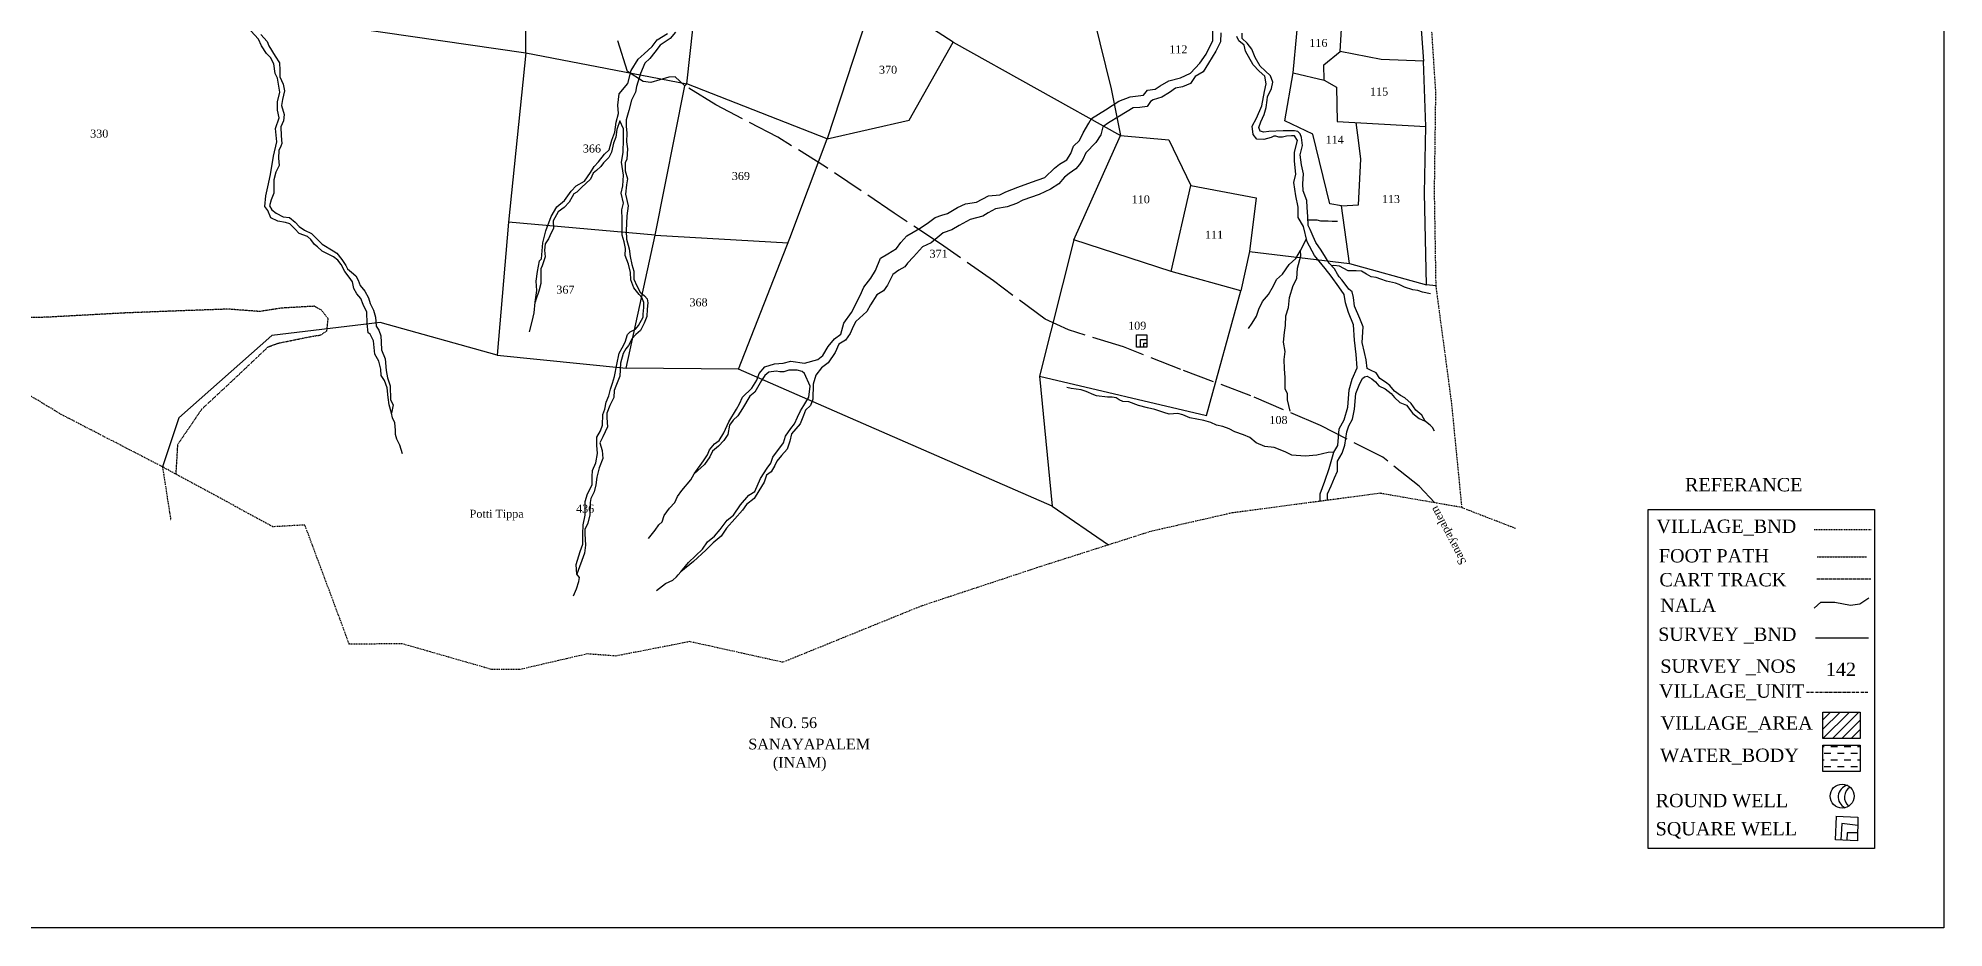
# Model space of a CAD drawing. Header units: millimetres. Extents: x 497 to 2247, y -457 to 1031.
# Drawn here: x 1532 to 2247, y -457 to -123 of the extents above; entities that cross this region are included whole.
import ezdxf

# ---------------------------------------------------------------- set-up
doc = ezdxf.new("R2010")
doc.units = ezdxf.units.MM
doc.header["$MEASUREMENT"] = 0
for name, pattern in [('ACAD_ISO02W100', [15, 12, -3]), ('ACAD_ISO07W100', [3, 0, -3]), ('ACAD_ISO11W100', [33, 12, -3, 12, -3, 0, -3]), ('BORDER', [1.75, 0.5, -0.25, 0.5, -0.25, 0, -0.25])]:
    doc.linetypes.add(name, pattern=pattern)
for name, color, linetype in [('CARTTRACK', 30, 'ACAD_ISO02W100'), ('NALA', 4, 'Continuous'), ('ROUND WELL', 5, 'Continuous'), ('SQUAREWELL', 5, 'Continuous'), ('SURVEY_BND', 7, 'Continuous'), ('SURVEY_NO', 7, 'Continuous'), ('TEXT', 7, 'Continuous'), ('VILLAGE_AREA', 1, 'Continuous'), ('WATER_BODY', 4, 'Continuous')]:
    doc.layers.add(name, color=color, linetype=linetype)
for name, color, linetype, lineweight in [('FOOTPATH', 150, 'ACAD_ISO07W100', 30), ('VILL_BOUNDARY', 6, 'BORDER', 30), ('VILL_UNIT_AREA', 3, 'ACAD_ISO11W100', 25)]:
    doc.layers.add(name, color=color, linetype=linetype, lineweight=lineweight)
doc.styles.get("Standard").update_dxf_attribs({"font": 'TIMES.TTF'})

msp = doc.modelspace()

# ---------------------------------------------------------------- hatches: boundary and pattern name
at = {"layer": 'VILLAGE_AREA'}
h = msp.add_hatch(dxfattribs=at)
h.set_pattern_fill('ANSI31', color=256, scale=20, angle=180, style=0)
h.set_pattern_definition([(225, (842.1178, -1342.3159), (1.767767, -1.767767), [])])
h.paths.add_polyline_path([(2201.55, -375.94), (2201.55, -385.88), (2215.58, -385.88), (2215.58, -375.94)])
at = {"layer": 'WATER_BODY'}
h = msp.add_hatch(dxfattribs=at)
h.set_pattern_fill('DASH', color=256, scale=20, angle=180, style=0)
h.set_pattern_definition([(180, (842.1178, -1333.9265), (-2.5, -2.5), [2.5, -2.5])])
h.paths.add_polyline_path([(2201.55, -388.35), (2201.55, -398.29), (2215.58, -398.29), (2215.58, -388.35)])

# ---------------------------------------------------------------- linework, layer by layer
for points in [[(496.74, 1031.15), (2246.96, 1031.15), (2246.96, -456.9), (496.74, -456.9)], [(2136.05, -299.92), (2220.93, -299.92), (2220.93, -427.14), (2136.05, -427.14)]]:
    msp.add_lwpolyline(points, close=True)
at = {"layer": 'CARTTRACK'}
msp.add_lwpolyline([(2056.03, -297.43), (2050.17, -291.19), (2036.53, -280.36), (2013.17, -268.41), (1987.13, -257.36), (1960.84, -247.38), (1939.33, -238.99), (1918.69, -232.53), (1909.93, -228.6), (1890.57, -214.15), (1870.75, -200.33), (1853.37, -188.83), (1827.66, -171.41), (1809.78, -160.31), (1786.52, -148.2), (1774.89, -141), (1771.2, -137.65), (1768.91, -137.81), (1762.18, -139.79), (1759.3, -139.4), (1753.31, -135.6), (1749.37, -122.84)], dxfattribs=at)
at = {"layer": 'CARTTRACK', "ltscale": 0.1}
msp.add_lwpolyline([(2199.37, -326), (2219.56, -326)], dxfattribs=at)
at = {"layer": 'FOOTPATH', "ltscale": 0.002}
msp.add_lwpolyline([(1584.1, -286.72), (1584.77, -275.54), (1593.82, -262.24), (1605.32, -251.56), (1618.61, -238.95), (1622.35, -237.58), (1635.43, -234.92), (1638.19, -234.53), (1640.65, -232.96), (1641.14, -228.34), (1638.78, -225.29), (1635.93, -223.72), (1623.63, -224.41), (1615.46, -225.69), (1603.56, -224.8), (1581.62, -225.59), (1564.34, -226.27), (1535.71, -227.84), (1503.45, -228.53), (1485.34, -229.51), (1479.82, -230.35)], dxfattribs=at)
at = {"layer": 'FOOTPATH', "ltscale": 0.01}
msp.add_lwpolyline([(2199.42, -317.75), (2217.98, -317.75)], dxfattribs=at)
at = {"layer": 'NALA'}
for points in [[(1664.83, -263.78), (1664.05, -260.75), (1663.62, -257.92), (1663.2, -254.37), (1662.23, -251.54), (1661.06, -249.72), (1660.87, -247.32), (1660.13, -244.3), (1658.66, -241.63), (1658.19, -236.67), (1656.83, -234.19), (1656.17, -233.73), (1655.75, -230.24), (1655.67, -225.98), (1654.27, -223.12), (1653.42, -220.76), (1651.9, -219.02), (1650.78, -217), (1650.24, -214.56), (1649.03, -212.78), (1647.41, -210.69), (1646, -208.06), (1644.8, -206.47), (1643.13, -205.2), (1638.94, -203.1), (1637.12, -201.4), (1635.99, -200.55), (1634.68, -198.69), (1633.4, -197.56), (1630.24, -196.43), (1628.61, -194.72), (1626.78, -192.86), (1625.15, -192.24), (1622.32, -191.86), (1619.61, -190.58), (1618.48, -187.86), (1617.39, -186.3), (1617.74, -182.31), (1618.48, -178.92), (1619.45, -174.27), (1620.58, -167.43), (1621.9, -162.04), (1621.43, -157.05), (1622.71, -152.99), (1622.09, -150.16), (1622.09, -146.98), (1622.99, -143.36), (1622.13, -138.17), (1621.2, -136.43), (1620.74, -132.75), (1619.53, -130.36), (1618.02, -128.97), (1616.11, -126.02), (1614.95, -123.52), (1612.19, -120.46)], [(1771.34, -120.89), (1769.35, -123.33), (1765.62, -125.76), (1763.61, -128.47), (1761.77, -130.73), (1759.86, -132.53), (1758.27, -136.41), (1756.75, -141.29), (1756.34, -143.37), (1754.82, -146.43), (1753.88, -150.31), (1752.91, -153.85), (1752.91, -156.2), (1753.09, -158.73), (1752.94, -162.09), (1753.41, -164.7), (1753.09, -168.51), (1752.47, -169.94), (1752.44, -172.96), (1753.38, -175.96), (1752.99, -178.12), (1752.6, -181.72), (1753.59, -186), (1753.14, -189.86), (1752.91, -195.38), (1752.96, -198.56), (1754.01, -202.18), (1754.43, -205.1), (1754.95, -208.1), (1755.73, -210.5), (1755.76, -213.52), (1756.86, -216), (1758.11, -218.45), (1759.78, -219.86), (1760.75, -220.91), (1760.96, -222.45), (1760.73, -224.8), (1760.57, -227.51), (1759.66, -230.09), (1758.25, -232.85), (1756.44, -234.28), (1755.06, -235.8), (1753.7, -238.4), (1752.71, -239.7), (1751.79, -241.47), (1750.75, -245.07), (1750.54, -249.94), (1748.95, -253.72), (1748.42, -255.32), (1748.29, -257.97), (1746.8, -261), (1745.65, -263.87), (1745.65, -265.59), (1745.86, -268.99), (1744.09, -272.7), (1743.04, -274.97), (1743.82, -277.86), (1744.06, -280.81), (1742.73, -284.33), (1741.89, -287.85), (1741.55, -290.72), (1740.92, -293.33), (1739.64, -295.88), (1739.35, -297.34), (1739.25, -301.9), (1738.44, -305.03), (1737.37, -307.45), (1737.39, -309.07), (1737.6, -313.31), (1737.24, -316.37), (1734.36, -324.18), (1734.07, -320.61), (1735.61, -315.75), (1736.63, -312.99), (1736.63, -309.24), (1736.74, -305.71), (1737.52, -302.04), (1737.47, -300.22), (1737.47, -296.91), (1738.43, -294.06), (1740.16, -290.7), (1740.16, -287.57), (1740.21, -285.28), (1741.52, -282.49), (1742.15, -278.95), (1741.86, -275.82), (1741.86, -272.87), (1743.19, -270.48), (1743.95, -268.26), (1744.18, -264.3), (1744.81, -262.26), (1745.31, -259.74), (1746.33, -257.34), (1746.95, -254.86), (1747.79, -252.59), (1748.52, -250.07), (1749.31, -245.61), (1750.27, -241.28), (1751.35, -239.33), (1752.55, -237.14), (1753.31, -234.37), (1754.4, -233.36), (1756.41, -232.34), (1757.46, -230.98), (1759.21, -227.86), (1759.29, -226.74), (1759.45, -224.13), (1759.45, -222.33), (1758.74, -220.4), (1757.8, -219.25), (1755.79, -216.75), (1754.56, -213.81), (1754.46, -211.02), (1753.78, -207.9), (1752.53, -204.66), (1752.66, -202.03), (1752.06, -199.5), (1751.38, -197), (1751.32, -191.01), (1751.3, -187.52), (1751.9, -185.08), (1751.01, -181.25), (1751.56, -178.53), (1751.81, -174.6), (1751.06, -169.63), (1751.77, -166.03), (1751.81, -161.07), (1751.9, -157.12), (1750.48, -154.12), (1749.35, -157.37), (1749.01, -160.25), (1748.1, -162.54), (1747.38, -165.95), (1746.42, -167.92), (1744.37, -169.96), (1743.41, -171.34), (1741.7, -172.84), (1740.53, -173.8), (1739.45, -176.05), (1736.09, -179.12), (1734.34, -180.91), (1733.25, -181.5), (1732.67, -182.62), (1731.46, -184.71), (1729.62, -186.71), (1727.32, -188.34), (1725.52, -191.62), (1725.6, -194.5), (1724.81, -196.17), (1723.77, -198.38), (1722.56, -200.3), (1722.26, -202.71), (1722.51, -205.13), (1721.42, -208.59), (1720.83, -209.67), (1720.83, -211.38), (1720.83, -215.18), (1720.12, -218.1), (1719, -221.35), (1718.79, -222.19), (1719.37, -217.81), (1719.12, -214.35), (1719.67, -210.67), (1720.33, -206.71), (1721.13, -205.89), (1721.59, -199.88), (1722.8, -195.42), (1724.73, -190.1), (1726.86, -186.47), (1729.7, -184.09), (1732.25, -180.52), (1734.09, -178.56), (1737.26, -176.77), (1739.47, -173.6), (1740.81, -171.35), (1742.49, -169.53), (1744.78, -166.61), (1746.54, -165.07), (1747.54, -161.44), (1748.63, -158.39), (1749.09, -154.61), (1750.01, -151.36), (1749.8, -148.27), (1750.26, -144.06), (1753.44, -140.2), (1754.69, -135.23), (1757.36, -131.02), (1759.66, -128.98), (1762.67, -126.28), (1764.47, -123.74), (1768.31, -121.44)], [(1975.81, -121.19), (1975.71, -124.48), (1973.98, -128.04), (1971.21, -132.59), (1969.26, -135.81), (1966.17, -137.53), (1964.44, -140.15), (1961.46, -141.45), (1958.89, -141.92), (1956.54, -143.49), (1953.76, -145.32), (1950.5, -146.35), (1949.5, -146.97), (1948.2, -148.75), (1945.53, -149.12), (1942.96, -149.27), (1937.83, -152.46), (1933.7, -154.97), (1931.65, -156.38), (1930.87, -159.47), (1928.99, -162.35), (1925.27, -166.16), (1924.04, -168.66), (1922.84, -170.54), (1921.43, -172.21), (1919.02, -173.94), (1917.24, -175.25), (1915.09, -177.75), (1911.95, -179.85), (1907.71, -181.78), (1901.64, -183.92), (1899.23, -185.23), (1895.67, -186.43), (1891.3, -187.15), (1888.58, -188.67), (1886.59, -189.97), (1881.88, -191.12), (1877.69, -193.37), (1874.97, -194.99), (1871.78, -196.19), (1867.17, -199.91), (1864.03, -201.48), (1860.58, -205.14), (1858.41, -207.6), (1857.36, -208.91), (1855.06, -210.22), (1852.91, -211.79), (1850.92, -215.84), (1849.3, -217.99), (1846.89, -219.4), (1844.48, -223.21), (1843.07, -225.67), (1839.04, -229.42), (1837.94, -231.35), (1836.84, -233.92), (1835.16, -236.43), (1832.6, -237.99), (1831.23, -241.09), (1828.56, -244.96), (1826.1, -246.84), (1823.96, -249.56), (1822.96, -252.96), (1822.9, -258.58), (1821.96, -260.99), (1820.13, -262.71), (1819.4, -264.75), (1818.14, -267.78), (1814.89, -271.63), (1814.21, -274.3), (1813.21, -277.33), (1811.07, -279.74), (1809.34, -281.78), (1808.56, -283.5), (1807.3, -285.8), (1805.52, -287.11), (1804.67, -289.65), (1802.63, -293), (1800.85, -295.82), (1798.02, -298.02), (1796.45, -300.21), (1793.57, -303.45), (1790.43, -306.93), (1788.54, -309.96), (1785.45, -312.47), (1782.78, -315.24), (1778.12, -319.5), (1773.41, -323.36), (1776.28, -319.81), (1781.52, -314.89), (1783.4, -312.07), (1786.02, -309.93), (1788.06, -307.42), (1790.74, -303.93), (1793.1, -302.05), (1795.77, -298.23), (1798.91, -294.52), (1801.16, -293.19), (1803.2, -288.38), (1805.77, -284.41), (1807.08, -282.58), (1807.91, -280.28), (1811.9, -275.01), (1812.63, -272.5), (1814.62, -269.63), (1816.04, -267.8), (1817.08, -265.34), (1818.23, -262.99), (1819.44, -261), (1821.38, -257.78), (1821.8, -253.75), (1819.71, -249), (1818.92, -248.21), (1816.93, -247.64), (1815.31, -247.64), (1813.84, -247.64), (1811.96, -248.27), (1810.55, -248.27), (1809.08, -248.06), (1806.31, -248.47), (1804.89, -249.73), (1803.58, -251.51), (1801.12, -255.95), (1799.29, -257.41), (1796.46, -262.1), (1794.78, -264.87), (1792.95, -266.43), (1791.64, -268.32), (1791.01, -271.77), (1789.44, -274.12), (1787.45, -276.21), (1785.23, -278.02), (1784.28, -280.17), (1782.19, -283.04), (1778.32, -286.6), (1781.82, -281.68), (1783.34, -279.44), (1784.08, -277.61), (1786.01, -275.31), (1787.79, -274.1), (1789.53, -271.19), (1791.31, -267.01), (1794.29, -262.31), (1795.34, -260.37), (1796.54, -257.81), (1799.95, -254.48), (1801.84, -251.45), (1802.78, -248.89), (1804.82, -246.43), (1808.48, -245.33), (1811.78, -245.07), (1814.66, -244.34), (1819.69, -245.02), (1824.79, -243.74), (1826.67, -242.22), (1828.66, -238.82), (1830.97, -235.9), (1833.32, -234.17), (1834.47, -230.09), (1837.4, -226.12), (1840.6, -219.72), (1842.01, -216.58), (1844.58, -213.23), (1846.31, -210.3), (1848.25, -205.62), (1850.97, -204.05), (1854.22, -202.06), (1855.89, -199.76), (1858.09, -197.3), (1862.86, -194.61), (1865.79, -192.62), (1868.72, -190.43), (1871.18, -189.59), (1873.33, -188.91), (1877.15, -186.66), (1880.14, -185.25), (1884.27, -184.68), (1888.74, -182.3), (1893.03, -181.89), (1895.18, -180.84), (1899.79, -179.06), (1904.81, -177.13), (1909.8, -175.38), (1913.51, -171.93), (1915.4, -170.47), (1918.13, -168.79), (1919.65, -166.38), (1920.54, -163.72), (1922.79, -161.52), (1924.25, -158.64), (1926.35, -155.04), (1927.4, -153.28), (1932.59, -150.04), (1937.66, -146.85), (1941.9, -145.18), (1946.88, -144.55), (1948.39, -142.72), (1951.22, -142.3), (1953.12, -141.09), (1956.31, -139.15), (1960.76, -138.06), (1964.47, -136.23), (1967.98, -132.57), (1970.39, -129.22), (1972.86, -124.02), (1972.86, -119.26)], [(2015.83, -296.51), (2015.9, -294.11), (2017.21, -291.07), (2018.52, -288.13), (2019.64, -285.59), (2019.55, -281.8), (2021.28, -278.86), (2022.4, -275.82), (2023.11, -270.8), (2023.85, -268.55), (2025.26, -266.08), (2026.01, -262.38), (2026.43, -256.5), (2028.02, -252.63), (2028.96, -250.86), (2029.66, -250.25), (2030.69, -249.92), (2032.51, -251), (2033.82, -252.12), (2035.04, -253.61), (2037.47, -254.64), (2039.67, -256.46), (2040.94, -257.91), (2042.99, -259.88), (2045.52, -260.86), (2047.83, -263.97), (2050.26, -265.84), (2052.46, -266.87), (2051.25, -264.53), (2048.91, -262.71), (2047.18, -260.18), (2044.88, -258.08), (2043.15, -257.19), (2040.95, -255.56), (2039.18, -253.5), (2037.6, -252.21), (2035.5, -250.87), (2034.09, -248.64), (2031.92, -247.65), (2030.77, -247.09), (2030.37, -243.84), (2029.75, -241.03), (2028.83, -237.29), (2029.19, -231.46), (2027.97, -228.35), (2025.93, -223.68), (2025.6, -220.45), (2025.07, -218.35), (2023.89, -217.29), (2022.48, -215.39), (2021.16, -213.78), (2020.24, -212.67), (2019.59, -211.71), (2018.47, -209.65), (2016.52, -207.53), (2015.04, -205.29), (2013.5, -202.67), (2011.49, -199.78), (2010.44, -197.56), (2009.36, -194.93), (2008.53, -193.39), (2008.5, -190.11), (2008.21, -186.71), (2008.04, -184.01), (2006.66, -180.4), (2006.53, -177.81), (2006.89, -174.04), (2006.04, -170.66), (2005.54, -166.92), (2006.46, -163.44), (2006.14, -160.39), (2005.61, -158.98), (2004.76, -158.19), (2003.47, -157.9), (2002.03, -157.9), (2000.58, -157.9), (1999.17, -157.9), (1993.89, -158.15), (1991.98, -158.38), (1990.64, -158.09), (1990.08, -156.64), (1990.8, -154.54), (1992.05, -151.78), (1992.84, -149.22), (1993.23, -146.43), (1993.36, -145.22), (1994.88, -142.07), (1995.31, -139.71), (1994.42, -137.25), (1992.51, -135.44), (1990.64, -133.67), (1988.67, -130.47), (1987.42, -127.25), (1985.68, -125.08), (1983.9, -123.34), (1983.87, -121.34)], [(1615.85, -121.76), (1618.32, -124.38), (1618.91, -125.97), (1621.26, -129.9), (1622.85, -132.43), (1622.95, -135.2), (1623.01, -137.61), (1624.26, -140.44), (1624.73, -142.93), (1624.07, -146.18), (1623.6, -148.36), (1624.6, -151.78), (1624.42, -154.12), (1623.38, -156.46), (1623.54, -159.77), (1623.82, -162.73), (1623.42, -163.69), (1622.63, -165.35), (1622.57, -168.19), (1622.76, -170.87), (1621.48, -173.48), (1620.7, -176.26), (1620.73, -178.69), (1620.76, -181.25), (1619.73, -183.83), (1619.1, -186.05), (1620.04, -187.58), (1621.63, -188.86), (1624.26, -190.2), (1626.63, -190.39), (1628.73, -192.13), (1630.22, -193.8), (1632.23, -195.22), (1634.9, -196.37), (1636.41, -197.97), (1638.85, -200.42), (1643.03, -202.91), (1644.32, -203.79), (1646.28, -206.19), (1647.8, -208.4), (1648.38, -209.65), (1649.89, -210.94), (1651.45, -212.27), (1652.43, -213.96), (1653.14, -215.87), (1654.83, -218), (1656.21, -220.58), (1656.92, -222.67), (1658.08, -225.23), (1658.92, -227.85), (1659.1, -231.14), (1660.17, -232.69), (1660.84, -234.83), (1661.01, -237.14), (1661.1, -240.11), (1662.48, -243.43), (1662.84, -247.87), (1663.42, -250.62), (1664.35, -253.56), (1664.52, -258.85), (1665.53, -260.68), (1664.83, -263.78)], [(2013.14, -296.86), (2013.15, -294.1), (2014.88, -289.39), (2016.45, -284.55), (2018.18, -278.49), (2019.75, -275.93), (2020.17, -269.7), (2022.11, -266.32), (2023.42, -261.56), (2024, -255.02), (2025.1, -251.02), (2026.93, -246.79), (2026.62, -241.77), (2025.94, -236.49), (2025.62, -230.65), (2023.74, -226.05), (2022.59, -222.44), (2022.12, -219.25), (2020.13, -216.38), (2017.19, -212.42), (2014.94, -209.54), (2011.01, -204.68), (2008.19, -199.56), (2006.88, -193.75), (2004.78, -190.43), (2004.78, -186.56), (2003.94, -182.27), (2003.26, -177.25), (2004, -174.18), (2003.47, -169.27), (2003.47, -165.92), (2004.57, -161.58), (2003.42, -159.81), (2002.37, -159.81), (2000.49, -159.96), (1999.02, -160.28), (1997.61, -160.28), (1996.46, -159.86), (1995.67, -159.86), (1994.68, -160.43), (1993.37, -160.8), (1991.96, -161.17), (1989.33, -161.03), (1987.96, -159.25), (1987.65, -156.11), (1989.22, -153.18), (1991.26, -148.58), (1992.16, -143.12), (1992.84, -140.24), (1992.31, -137.37), (1990.22, -135.48), (1987.97, -133.18), (1985.13, -128.05), (1984.55, -125.8), (1982.57, -124.18), (1981.83, -122.51)], [(2019.61, -191.95), (2018.6, -191.91), (2017.58, -191.91), (2016.15, -191.86), (2014.54, -191.86), (2013.37, -191.86), (2012.01, -191.4), (2010.69, -191.4), (2009.56, -191.4), (2008.51, -191.4)], [(2001.86, -263.08), (2000.86, -258.8), (2000.86, -256.6), (2000.02, -254.7), (2000.02, -250.46), (1999.76, -247.17), (1999.58, -243.64), (2000.02, -240.64), (1999.4, -237.24), (1999.71, -233.58), (2000.07, -230.99), (2000.24, -227.33), (2001.26, -224.16), (2001.61, -220.49), (2002.94, -215.92), (2004.4, -213.31), (2004.53, -209.48), (2005.81, -204.84), (2005.68, -202.86), (2007.92, -198.39)], [(1986.19, -232.01), (1987.65, -230.02), (1989.2, -227.42), (1990.03, -224.81), (1991.49, -221.9), (1993.75, -219.3), (1995.56, -216.05), (1996.67, -213.67), (1998.96, -211.64), (2001.44, -208.11), (2004, -205.86), (2005.68, -202.86)], [(2054.43, -219.08), (2051.47, -218.45), (2049.73, -217.78), (2047.88, -217.58), (2044.76, -216.52), (2042.7, -215.57), (2041.32, -215.06), (2037.97, -214.35), (2035.83, -213.56), (2034.14, -212.97), (2032.16, -212.65), (2030.5, -211.67), (2028.57, -210.6), (2026.63, -210.45), (2023.62, -210.43), (2020.38, -208.73), (2018.17, -208.42), (2017.5, -208.59)], [(1716.67, -233.27), (1717.57, -229.42), (1718.4, -226.18), (1718.79, -222.19)], [(2018.18, -278.49), (2016.15, -278.53), (2011.85, -279.62), (2007.45, -279.91), (2002.46, -279.57), (1999.94, -278.38), (1995.79, -276.65), (1992.38, -276.36), (1989.07, -274.98), (1986.72, -272.9), (1984.3, -271.92), (1981.04, -270.83), (1978.91, -269.69), (1976.59, -268.86), (1974.17, -268.26), (1972.14, -267.33), (1969.52, -266.54), (1964.16, -265.63), (1961.64, -264.39), (1959.66, -263.95), (1956.5, -264.24), (1954.52, -263.55), (1951.11, -262.47), (1948.3, -261.83), (1944.97, -260.92), (1941.41, -259.54), (1939.09, -259.39), (1937.7, -258.8), (1936.57, -258.11), (1935.13, -257.81), (1933.3, -257.81), (1929.25, -257.37), (1928.17, -256.97), (1925.4, -255.74), (1923.42, -255.1), (1919.67, -254.51), (1918.08, -254.16)], [(1669.06, -279.08), (1667.95, -275.85), (1666.94, -273.61), (1666.34, -271.78), (1666.38, -270.17), (1666.13, -267.5), (1665.28, -265.55), (1664.83, -263.78)], [(2055.9, -270.52), (2055.26, -269.14), (2054.52, -268.45), (2053.78, -267.9), (2052.46, -266.87)], [(1761.23, -310.89), (1763.75, -307.75), (1765.07, -305.73), (1766.43, -304.53), (1767.17, -302.26), (1769.11, -299.47), (1771.13, -297.34), (1772.1, -295.12), (1773.77, -292.8), (1777.16, -288.78), (1778.32, -286.6)], [(1733.08, -332.31), (1734.29, -329.68), (1735.06, -326.95), (1735.33, -325.47), (1734.36, -324.18)], [(1764.22, -330.35), (1767.68, -327.68), (1770.32, -326.43), (1771.72, -325.15), (1772.38, -324.42), (1773.41, -323.36)], [(2198.34, -336.95), (2200.83, -334.74), (2206.08, -334.74), (2206.08, -334.74), (2211.89, -335.84), (2211.89, -335.84), (2215.49, -335.29), (2218.81, -333.08)]]:
    msp.add_lwpolyline(points, dxfattribs=at)
at = {"layer": 'ROUND WELL'}
msp.add_circle((2208.81, -407.46), 4.5, dxfattribs=at)
for centre, start, end in [((2211.83, -407.77), 103.75534, 244.32659), ((2214.18, -407.86), 122.37722, 228.98063)]:
    msp.add_arc(centre, 4.5, start, end, dxfattribs=at)
at = {"layer": 'SQUAREWELL'}
for points in [[(1944.19, -234.41), (1948.13, -234.41), (1948.13, -239.03), (1944.19, -239.03)], [(1945.74, -236.21), (1948.13, -236.21), (1948.13, -239.03), (1945.74, -239.03)], [(1946.96, -237.6), (1948.13, -237.6), (1948.13, -239.03), (1946.96, -239.03)]]:
    msp.add_lwpolyline(points, close=True, dxfattribs=at)
for points in [[(2206.47, -415.04), (2214.68, -415.41), (2214.52, -424.3), (2206.27, -423.89), (2206.67, -415.05)], [(2214.63, -418.43), (2208.64, -417.69), (2208.33, -423.99)], [(2214.57, -421.24), (2210.72, -421.2), (2210.58, -424.11)]]:
    msp.add_lwpolyline(points, dxfattribs=at)
at = {"layer": 'SURVEY_BND'}
for points in [[(1468.74, 101.84), (1495.4, 94.95), (1545.83, 89.63), (1556.44, 86.96), (1555.19, 32.05), (1566.09, -18.77), (1598.95, -24.81), (1594.73, -54.27), (1581.66, -115.85), (1617.13, -118.8), (1651.21, -119.42), (1715.28, -128.7), (1708.76, -192.13), (1704.53, -242.03), (1660.69, -229.86), (1620.05, -234.74), (1585.14, -265.56), (1579, -283.95)], [(1845.2, -109.01), (1828.29, -160.91), (1775.59, -140.3), (1780.23, -98.01), (1781.77, -62.53), (1782.58, -44.51), (1791.11, -44.7)], [(1875.51, -124.63), (1862.42, -116.31), (1845.2, -109.01), (1859.59, -67.44), (1863.85, -55.95)], [(1917.79, -73.49), (1934.73, -142.16), (1938.27, -159.66), (1956.34, -161.32), (1964.63, -178.41), (1989.15, -183.08), (1986.6, -203.17), (2024.07, -207.72), (2021.07, -186.09), (2016.68, -185.25), (2010.4, -159.18), (1999.89, -154.19), (2003, -136.1), (2005.67, -106.47)], [(1715.28, -128.7), (1715.09, -93.61), (1768.94, -95.56), (1780.23, -98.01)], [(2049.78, -104.31), (2051.84, -131.75), (2035.93, -131.13), (2020.63, -128.21), (2021.19, -117.53), (2012.48, -114.17), (2011.01, -107.89)], [(1912.66, -298.76), (1835.03, -264.76), (1794.96, -247.27), (1814.26, -198.2), (1828.29, -160.91), (1859.04, -153.86), (1875.51, -124.63), (1938.27, -159.66)], [(2003, -136.1), (2014.65, -138.9), (2014.46, -133.13), (2020.63, -128.21)], [(1715.28, -128.7), (1775.59, -140.3)], [(2014.65, -138.9), (2019.25, -141.48), (2019.5, -154.46), (2052.65, -156.26), (2051.84, -131.75)], [(1763.73, -197.06), (1774.89, -141), (1775.59, -140.3)], [(2021.07, -186.09), (2027.5, -185.65), (2028.33, -168.51), (2027.55, -162.42), (2026.64, -154.85)], [(2024.07, -207.72), (2052.95, -215.63), (2052.26, -181.24), (2052.65, -156.26)], [(1957.26, -210.74), (1920.7, -198.84), (1938.27, -159.66)], [(1986.6, -203.17), (1983.3, -217.91), (1957.26, -210.74), (1964.63, -178.41)], [(1763.73, -197.06), (1708.76, -192.13)], [(1794.96, -247.27), (1752.86, -246.92), (1763.73, -197.06), (1813.57, -199.96)], [(1920.7, -198.84), (1907.89, -249.91), (1970.45, -264.68), (1983.3, -217.91)], [(2056.43, -216.07), (2052.95, -215.63)], [(1704.53, -242.03), (1752.86, -246.92)], [(1907.89, -249.91), (1912.66, -298.76), (1933.73, -313.24)], [(2198.82, -348.06), (2218.74, -348.06)]]:
    msp.add_lwpolyline(points, dxfattribs=at)
at = {"layer": 'VILL_BOUNDARY'}
for points in [[(2053.78, -104.35), (2056.34, -143.38), (2055.84, -180.55), (2056.43, -216.07), (2062.31, -260.1), (2066.15, -299.18), (2035.56, -293.89), (1980.11, -301.24), (1949.48, -308.21), (1907.97, -321.47), (1863.52, -336.19), (1811.63, -357.27), (1776.73, -349.53), (1749.03, -354.92), (1738.25, -354.13), (1712.85, -360.01), (1702.56, -360.01), (1668.78, -350.31), (1649.08, -350.51), (1632.41, -305.77), (1620.41, -306.44), (1579, -283.95), (1541.21, -264.41), (1502.91, -241.22)], [(1579, -283.95), (1582.14, -304.12)], [(2066.15, -299.18), (2086.48, -307.03)], [(2198.38, -307.49), (2219.65, -307.49)]]:
    msp.add_lwpolyline(points, dxfattribs=at)
at = {"layer": 'VILL_UNIT_AREA', "ltscale": 0.1}
msp.add_lwpolyline([(2195.39, -368.46), (2218.73, -368.46)], dxfattribs=at)
at = {"layer": 'VILLAGE_AREA'}
msp.add_lwpolyline([(2201.55, -375.94), (2215.58, -375.94), (2215.58, -385.88), (2201.55, -385.88)], close=True, dxfattribs=at)
at = {"layer": 'WATER_BODY'}
msp.add_lwpolyline([(2201.55, -388.35), (2215.58, -388.35), (2215.58, -398.29), (2201.55, -398.29)], close=True, dxfattribs=at)

# ---------------------------------------------------------------- texts
msp.add_text('REFERANCE', height=5).set_placement((2149.88, -293.15))
at = {"layer": 'CARTTRACK'}
msp.add_text('CART TRACK', height=5, dxfattribs=at).set_placement((2140.28, -328.79))
at = {"layer": 'FOOTPATH'}
msp.add_text('FOOT PATH', height=5, dxfattribs=at).set_placement((2140.06, -319.81))
at = {"layer": 'NALA'}
msp.add_text('NALA', height=5, dxfattribs=at).set_placement((2140.6, -338.42))
at = {"layer": 'ROUND WELL'}
msp.add_text('ROUND WELL', height=5, dxfattribs=at).set_placement((2138.86, -411.62))
at = {"layer": 'SQUAREWELL'}
msp.add_text('SQUARE WELL', height=5, dxfattribs=at).set_placement((2138.86, -422.19))
at = {"layer": 'SURVEY_NO'}
for s, height, p in [('112', 3, (1956.52, -128.84)), ('116', 3, (2009.03, -126.44)), ('370', 3, (1847.67, -136.51)), ('115', 3, (2031.8, -144.68)), ('330', 3, (1551.9, -160.46)), ('366', 3, (1736.64, -166.05)), ('114', 3, (2015.13, -162.75)), ('369', 3, (1792.49, -176.36)), ('110', 3, (1942.43, -185.09)), ('113', 3, (2036.23, -185)), ('111', 3, (1969.93, -198.42)), ('371', 3, (1866.61, -205.52)), ('367', 3, (1726.69, -218.97)), ('368', 3, (1776.61, -223.75)), ('109', 3, (1941.1, -232.51)), ('108', 3, (1994.06, -267.88)), ('Potti Tippa', 3, (1694.18, -303.05)), ('436', 3, (1734.09, -301.14)), ('142', 5, (2202.68, -362.4)), ('NO. 56', 4, (1806.67, -381.93)), ('SANAYAPALEM', 4, (1798.67, -389.94)), ('(INAM)', 4, (1807.87, -396.84))]:
    msp.add_text(s, height=height, dxfattribs=at).set_placement(p)
msp.add_text('Sanayapalem', height=3, rotation=117.44562, dxfattribs=at).set_placement((2068, -319.77))
at = {"layer": 'TEXT'}
for s, p in [('SURVEY _BND', (2139.83, -349.25)), ('SURVEY _NOS', (2140.62, -361.21))]:
    msp.add_text(s, height=5, dxfattribs=at).set_placement(p)
at = {"layer": 'VILL_BOUNDARY'}
msp.add_text('VILLAGE_BND', height=5, dxfattribs=at).set_placement((2139.16, -308.74))
at = {"layer": 'VILL_UNIT_AREA'}
msp.add_text('VILLAGE_UNIT', height=5, dxfattribs=at).set_placement((2140.14, -370.57))
at = {"layer": 'VILLAGE_AREA'}
msp.add_text('VILLAGE_AREA', height=5, dxfattribs=at).set_placement((2140.73, -382.53))
at = {"layer": 'WATER_BODY'}
msp.add_text('WATER_BODY', height=5, dxfattribs=at).set_placement((2140.54, -394.63))

doc.saveas('drawing.dxf')
